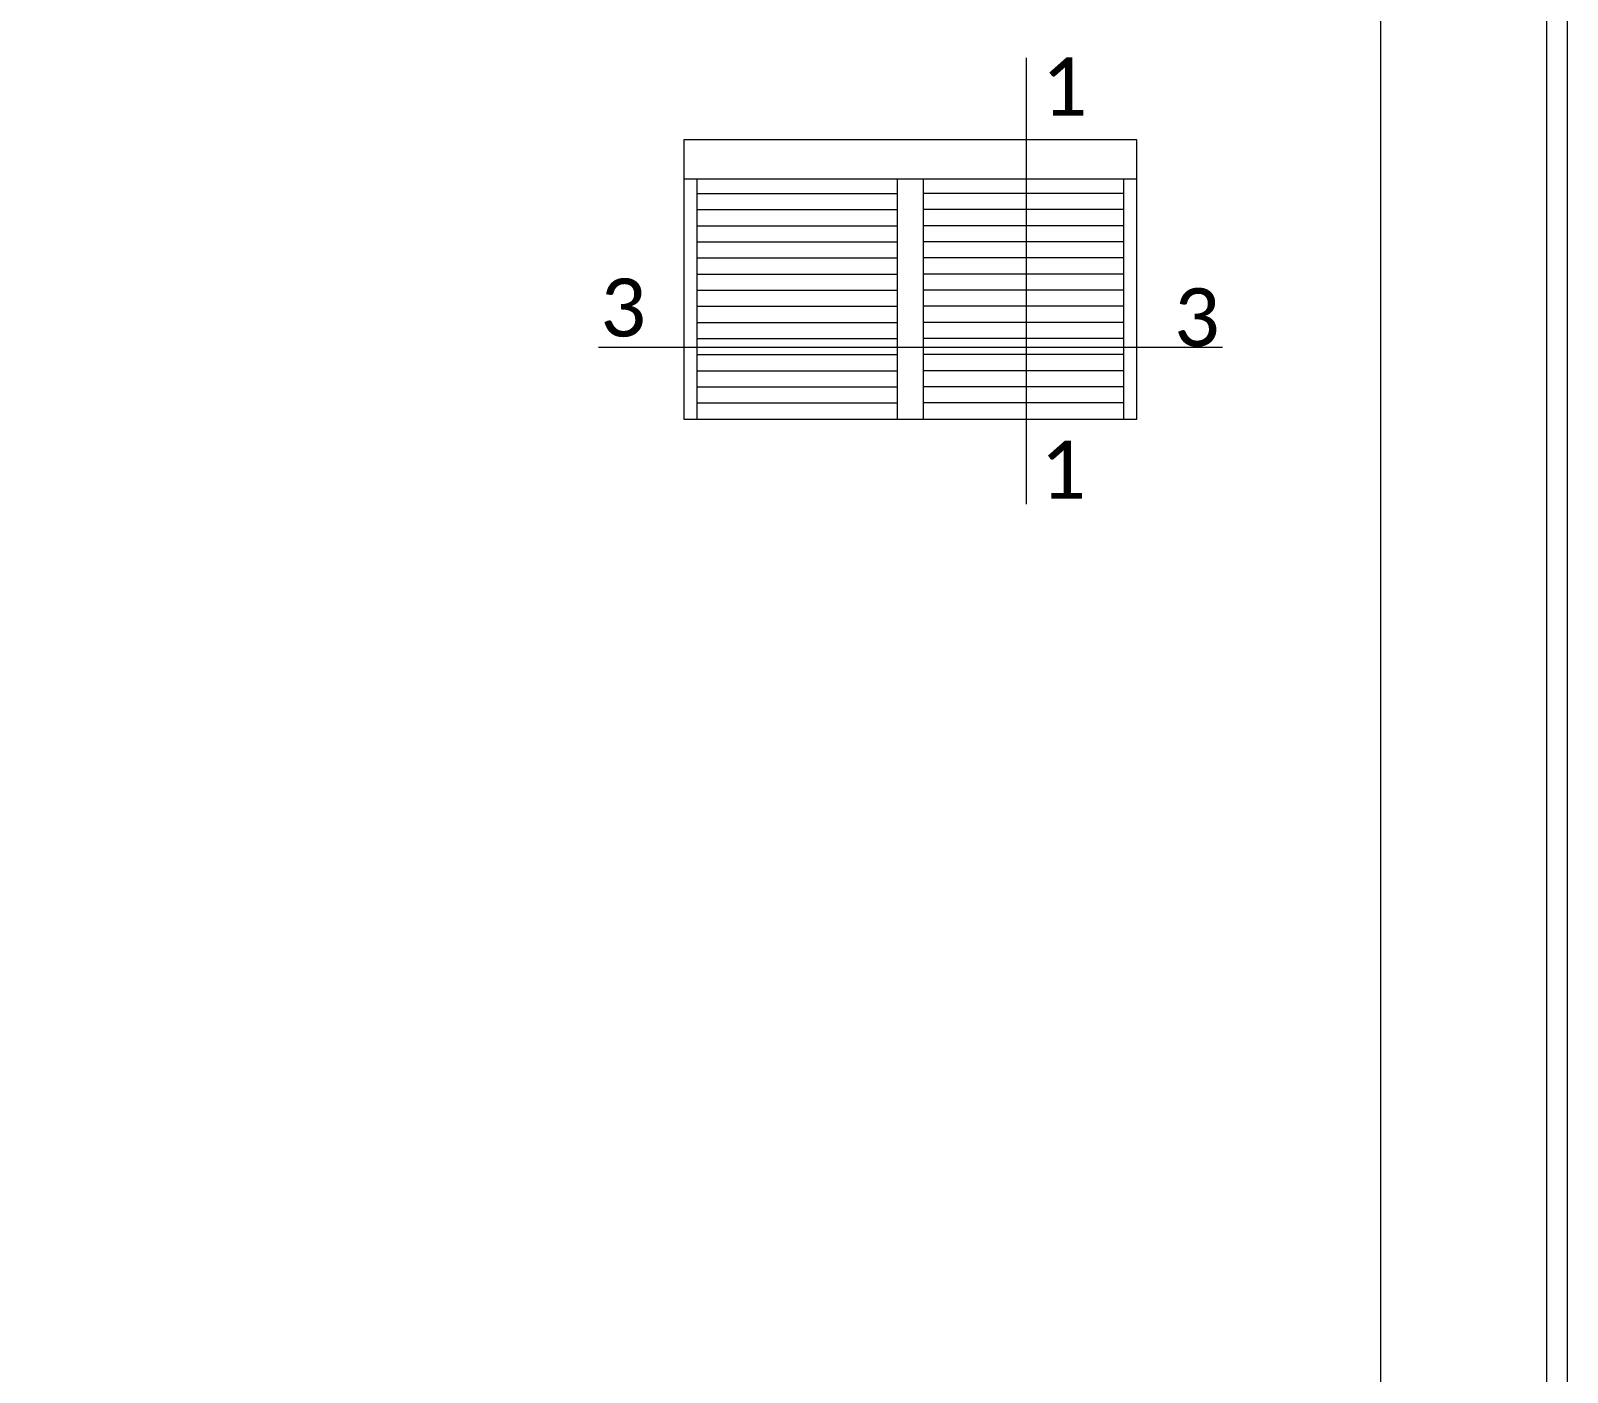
# Model space of a CAD drawing. Header units: millimetres. Extents: x 0 to 7790, y 0 to 17467.
# Drawn here: x 7419.6 to 7790, y 4135.6 to 4459 of the extents above; entities that cross this region are included whole.
import ezdxf

# ---------------------------------------------------------------- set-up
doc = ezdxf.new("R2010")
doc.units = ezdxf.units.MM
doc.layers.add('_MB_pomocnicze_niedrukowane', color=220, linetype='Continuous', lineweight=15, plot=False)
doc.layers.add('_MB_ramka_0.15', color=124, linetype='Continuous', lineweight=15)
doc.layers.add('_MB_widokowa_0.15', color=153, linetype='Continuous', lineweight=15)
doc.styles.add('_MB_Calibri_Light_2.5', font='calibril.ttf', dxfattribs={"height": 2.5})

msp = doc.modelspace()

# ---------------------------------------------------------------- linework, layer by layer
at = {"layer": '_MB_pomocnicze_niedrukowane'}
msp.add_lwpolyline([(45, 10745), (7745, 10745), (7745, 45), (45, 45)], close=True, dxfattribs=at)
at = {"layer": '_MB_ramka_0.15'}
for points in [[(0, 10925), (7790, 10925), (7790, 0), (0, 0)], [(5, 10920), (7785, 10920), (7785, 5), (5, 5)]]:
    msp.add_lwpolyline(points, close=True, dxfattribs=at)
msp.add_lwpolyline([(5245, 5345), (7745, 5345), (7745, 2745), (5245, 2745), (5245, 5345)], dxfattribs=at)
at = {"layer": '_MB_widokowa_0.15'}
for points in [[(7659.545, 4452.5), (7659.545, 4372.875)], [(7686.274, 4423.28), (7577.074, 4423.28)], [(7580.224, 4365.425), (7580.224, 4423.28)], [(7628.524, 4365.425), (7628.524, 4423.28)], [(7634.824, 4365.425), (7634.824, 4423.28)], [(7683.124, 4365.425), (7683.124, 4423.28)], [(7580.224, 4419.815), (7628.524, 4419.815)], [(7683.124, 4419.815), (7634.824, 4419.815)], [(7580.224, 4415.93), (7628.524, 4415.93)], [(7683.124, 4415.93), (7634.824, 4415.93)], [(7580.224, 4412.045), (7628.524, 4412.045)], [(7683.124, 4412.045), (7634.824, 4412.045)], [(7580.224, 4408.16), (7628.524, 4408.16)], [(7683.124, 4408.16), (7634.824, 4408.16)], [(7580.224, 4404.275), (7628.524, 4404.275)], [(7683.124, 4404.275), (7634.824, 4404.275)], [(7580.224, 4400.39), (7628.524, 4400.39)], [(7683.124, 4400.39), (7634.824, 4400.39)], [(7580.224, 4396.505), (7628.524, 4396.505)], [(7683.124, 4396.505), (7634.824, 4396.505)], [(7580.224, 4392.62), (7628.524, 4392.62)], [(7683.124, 4392.62), (7634.824, 4392.62)], [(7580.224, 4388.735), (7628.524, 4388.735)], [(7683.124, 4388.735), (7634.824, 4388.735)], [(7556.436, 4382.745), (7706.914, 4382.745)], [(7580.224, 4384.85), (7628.524, 4384.85)], [(7683.124, 4384.85), (7634.824, 4384.85)], [(7580.224, 4380.965), (7628.524, 4380.965)], [(7683.124, 4380.965), (7634.824, 4380.965)], [(7580.224, 4377.08), (7628.524, 4377.08)], [(7683.124, 4377.08), (7634.824, 4377.08)], [(7580.224, 4373.195), (7628.524, 4373.195)], [(7683.124, 4373.195), (7634.824, 4373.195)], [(7659.545, 4372.875), (7659.545, 4344.875)], [(7580.224, 4369.31), (7628.524, 4369.31)], [(7683.124, 4369.31), (7634.824, 4369.31)]]:
    msp.add_lwpolyline(points, dxfattribs=at)
msp.add_lwpolyline([(7577.074, 4365.425), (7686.274, 4365.425), (7686.274, 4432.73), (7577.074, 4432.73)], close=True, dxfattribs=at)

# ---------------------------------------------------------------- texts
at = {"layer": '_MB_widokowa_0.15', "char_height": 14, "width": 13.66942, "attachment_point": 4, "style": '_MB_Calibri_Light_2.5'}
for s, insert in [('{\\fCalibri Light|b0|i0|c238|p34;1}', (7663.282, 4445.548)), ('3', (7556.885, 4392.234)), ('3', (7695.18, 4389.896)), ('{\\fCalibri Light|b0|i0|c238|p34;1}', (7662.937, 4353.195))]:
    msp.add_mtext(s, dxfattribs=dict(at, insert=insert))

doc.saveas('drawing.dxf')
